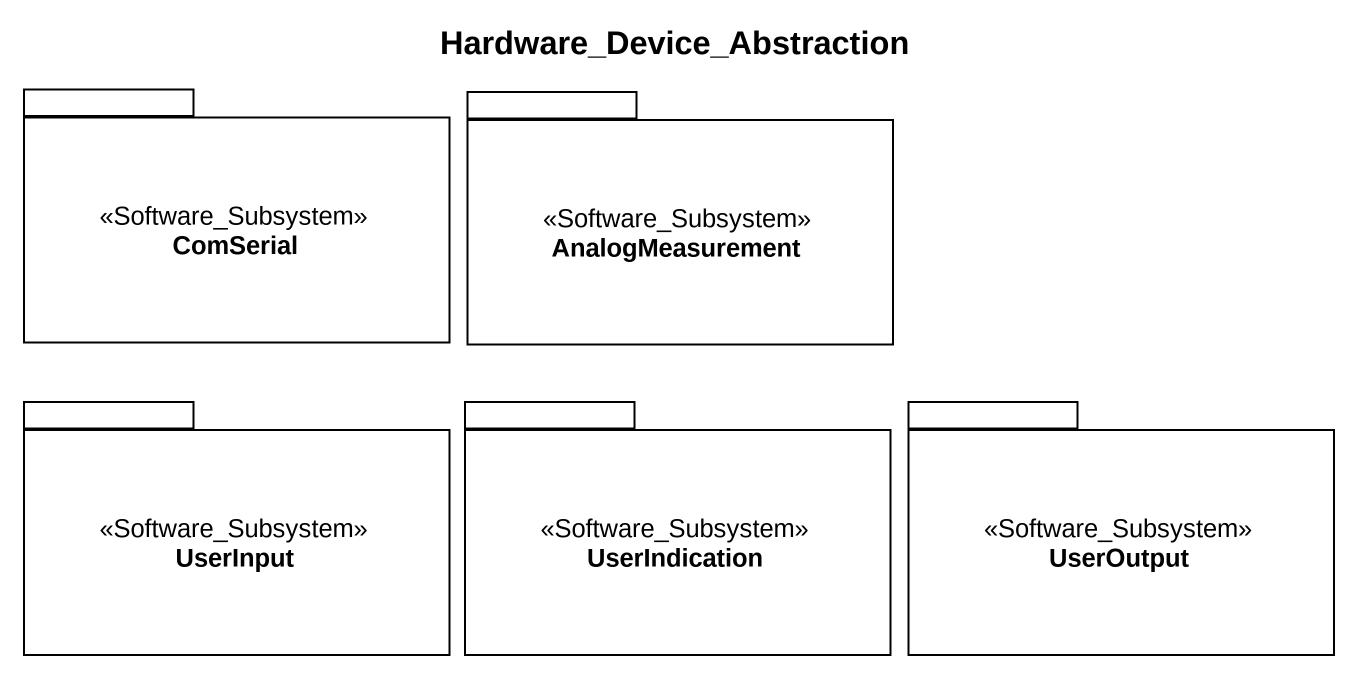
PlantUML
@startuml
title Hardware_Device_Abstraction
package ComSerial <<Software_Subsystem>> {
}
package AnalogMeasurement <<Software_Subsystem>> {
}
package UserInput <<Software_Subsystem>> {
}
package UserIndication <<Software_Subsystem>> {
}
package UserOutput <<Software_Subsystem>> {
}
@enduml
